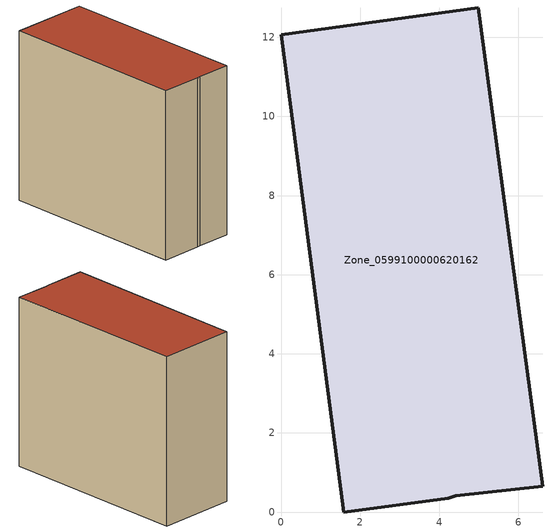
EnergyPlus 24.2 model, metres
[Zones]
Zone_0599100000620162
 floor ground (C_G): 6.62,0.65 4.42,0.41 4.23,0.34 1.59,0 0,12.07 4.98,12.74 z0
 wall outside (C_F): 4.42,0.41 6.62,0.65 4.98,12.74 0,12.07 1.59,0 4.23,0.34 4.42,0.41 z0:10.9
 roof outside (C_R): 4.23,0.34 4.42,0.41 6.62,0.65 4.98,12.74 0,12.07 1.59,0 z10.9
[BUILDING]
Pand.0599100000620162: North Axis=0; Terrain=City; Loads Convergence Tolerance Value=0.04; Temperature Convergence Tolerance Value=0.4; Solar Distribution=FullExterior; Maximum Number of Warmup Days=25; Minimum Number of Warmup Days=1
[Site:Location]
Rotterdam.The.Hague.AP_ZH_NLD Design_Conditions: Latitude=51.96; Longitude=4.45; Time Zone=1; Elevation=-4.5
[SITE:GROUNDTEMPERATURE:BUILDINGSURFACE]
18, 18, 18, 18, 18, 18, 18, 18, 18, 18, 18, 18
[MATERIAL] Thermal Absorptance=0.9; Solar Absorptance=0.7; Visible Absorptance=0.7
Name | Roughness | Thickness | Conductivity | Density | Specific Heat
G.TC.1946 | MediumSmooth | 0.15 | 1 | 540 | 1210
F.TC.1946 | Rough | 0.3 | 0.857143 | 1920 | 840
R.TC.1946 | MediumRough | 0.2 | 0.909091 | 1500 | 1000
[CONSTRUCTION]
C_G: G.TC.1946
C_F: F.TC.1946
C_R: R.TC.1946
[ZONE]
Zone_0599100000620162: Type=1; Multiplier=1; Ceiling Height=Autocalculate; Volume=Autocalculate; Floor Area=autocalculate; Part of Total Floor Area=Yes
[ZONEINFILTRATION:DESIGNFLOWRATE]
Infil_Zone_0599100000620162: Zone or ZoneList or Space or SpaceList=Zone_0599100000620162; Schedule=AlwaysOn; Design Flow Rate Calculation Method=Flow/Area; Flow Rate per Floor Area=0.003; Constant Term Coefficient=1; Temperature Term Coefficient=0; Velocity Term Coefficient=0; Velocity Squared Term Coefficient=0
[HVACTEMPLATE:ZONE:IDEALLOADSAIRSYSTEM]
Zone_0599100000620162: Maximum Heating Supply Air Temperature=50; Minimum Cooling Supply Air Temperature=13; Maximum Heating Supply Air Humidity Ratio=0.0156; Minimum Cooling Supply Air Humidity Ratio=0.0077; Heating Limit=NoLimit; Cooling Limit=NoLimit; Dehumidification Control Type=ConstantSensibleHeatRatio; Cooling Sensible Heat Ratio=0.7; Dehumidification Setpoint=60; Humidification Control Type=None; Humidification Setpoint=30; Outdoor Air Method=None; Outdoor Air Flow Rate per Person=0.00944; Outdoor Air Flow Rate per Zone Floor Area=0; Outdoor Air Flow Rate per Zone=0; Demand Controlled Ventilation Type=None; Outdoor Air Economizer Type=NoEconomizer; Heat Recovery Type=None; Sensible Heat Recovery Effectiveness=0.7; Latent Heat Recovery Effectiveness=0.65
[ZONECONTROL:THERMOSTAT]
ThermostatControl_Zone_0599100000620162: Zone or ZoneList=Zone_0599100000620162; Control Type Schedule=DualSetpointControlType; Control 1=Thermostat_Zone_0599100000620162; Temperature Difference Between Cutout And Setpoint=0
[THERMOSTATSETPOINT:DUALSETPOINT]
Thermostat_Zone_0599100000620162: Heating Setpoint Temperature Schedule=HeatingSetpoint_Zone_0599100000620162; Cooling Setpoint Temperature Schedule=CoolingSetpoint_Zone_0599100000620162
[SCHEDULE:COMPACT]
HeatingSetpoint_Zone_0599100000620162: Through: 12/31, For: AllDays, Until: 24:00, 21
CoolingSetpoint_Zone_0599100000620162: Through: 12/31, For: AllDays, Until: 24:00, 24
DualSetpointControlType: Through: 12/31, For: AllDays, Until: 24:00, 4
AlwaysOn: Through: 12/31, For: AllDays, Until: 24:00, 1
